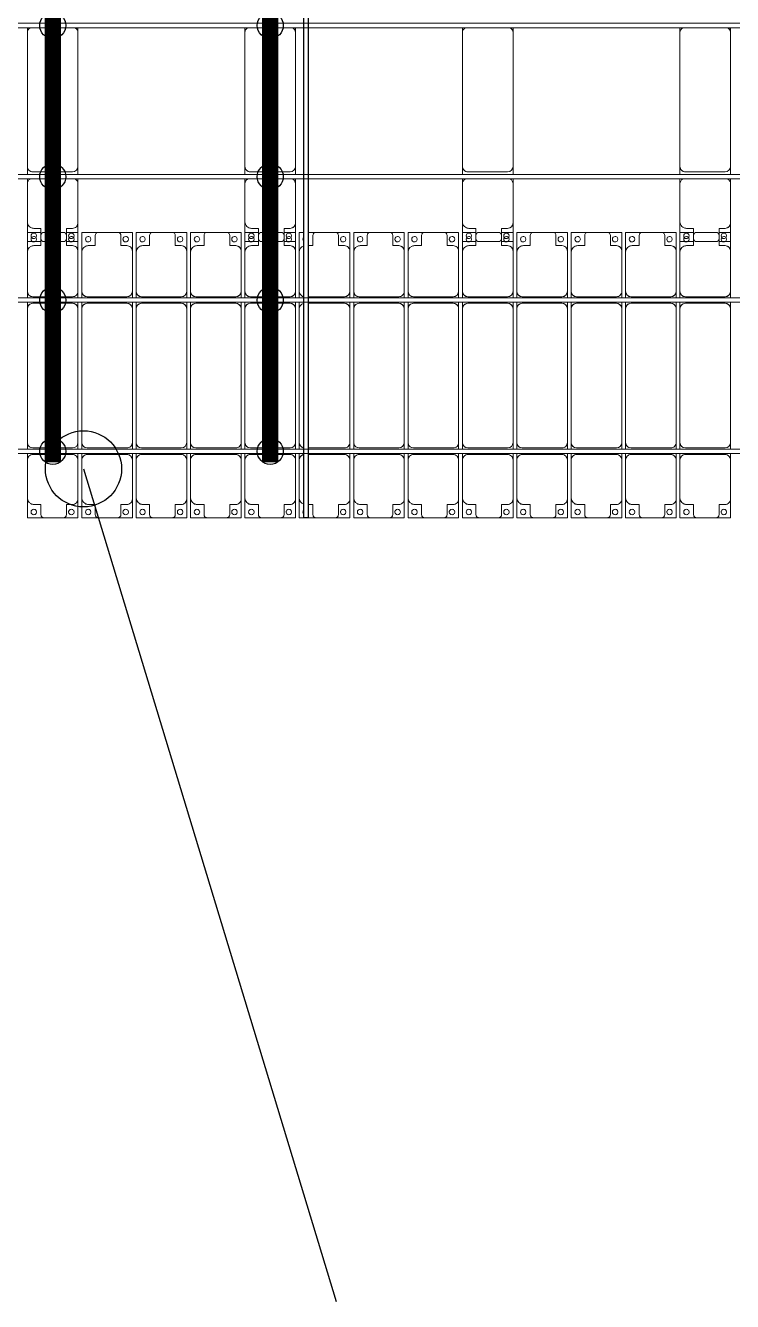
# Model space of a CAD drawing. Header units: millimetres. Extents: x -178706 to 107777, y -87310 to 933.
# Drawn here: x -67141 to -60641, y -86992 to -75261 of the extents above; entities that cross this region are included whole.
import ezdxf

# ---------------------------------------------------------------- set-up
doc = ezdxf.new("R2010")
doc.units = ezdxf.units.MM
doc.layers.add('A-GENM', color=13, linetype='Continuous', lineweight=9)
doc.layers.add('S-BEAM', color=12, linetype='Continuous', lineweight=9)
for name, color, linetype in [('GC-BICH NEO', 6, 'Continuous'), ('GC-DAY NEO', 5, 'Continuous'), ('GC-HOP 40x60 GIA CUONG', 1, 'Continuous')]:
    doc.layers.add(name, color=color, linetype=linetype)

# ---------------------------------------------------------------- blocks, each defined once
blk = doc.blocks.new('Dải phao đi lại kèm đỡ invester - DẢI PHAO ĐI LẠI-19658-BỐ TRÍ KHUNG KẾT CẤU BÈ PIN 04')
at = {"layer": 'A-GENM', "color": 7}
for p, q in [((103758, 1312), (103882, 1312)), ((103758, 1130), (103758, 1312)), ((104088, 1312), (103912, 1312)), ((104118, 1312), (104223, 1312)), ((104223, 1312), (104223, 1140)), ((104258, 1312), (104412, 1312)), ((104258, 1130), (104258, 1312)), ((104588, 1312), (104412, 1312)), ((104588, 1312), (104723, 1312)), ((104723, 1312), (104723, 1140)), ((104758, 1312), (104912, 1312)), ((104758, 1130), (104758, 1312)), ((105088, 1312), (104912, 1312)), ((105088, 1312), (105223, 1312)), ((105223, 1312), (105223, 1140)), ((105258, 1312), (105412, 1312)), ((105258, 1130), (105258, 1312)), ((105588, 1312), (105412, 1312)), ((105588, 1312), (105723, 1312)), ((105723, 1312), (105723, 1140)), ((105758, 1312), (105882, 1312)), ((105758, 1130), (105758, 1312)), ((106088, 1312), (105912, 1312)), ((106118, 1312), (106223, 1312)), ((106223, 1312), (106223, 1140)), ((106258, 1312), (106300, 1312)), ((106258, 1130), (106258, 1312)), ((106340, 1312), (106412, 1312)), ((106588, 1312), (106412, 1312)), ((106588, 1312), (106723, 1312)), ((106723, 1312), (106723, 1140)), ((106758, 1312), (106912, 1312)), ((106758, 1130), (106758, 1312)), ((107088, 1312), (106912, 1312)), ((107088, 1312), (107223, 1312)), ((107223, 1312), (107223, 1140)), ((107258, 1312), (107412, 1312)), ((107258, 1130), (107258, 1312)), ((107588, 1312), (107412, 1312)), ((107588, 1312), (107723, 1312)), ((107723, 1312), (107723, 1140)), ((107758, 1312), (107882, 1312)), ((107758, 1130), (107758, 1312)), ((108088, 1312), (107912, 1312)), ((108118, 1312), (108223, 1312)), ((108223, 1312), (108223, 1140)), ((108258, 1312), (108412, 1312)), ((108258, 1130), (108258, 1312)), ((108588, 1312), (108412, 1312)), ((108588, 1312), (108723, 1312)), ((108723, 1312), (108723, 1140)), ((108758, 1312), (108912, 1312)), ((108758, 1130), (108758, 1312)), ((109088, 1312), (108912, 1312)), ((109088, 1312), (109223, 1312)), ((109223, 1312), (109223, 1140)), ((109258, 1312), (109412, 1312)), ((109258, 1130), (109258, 1312)), ((109588, 1312), (109412, 1312)), ((109588, 1312), (109723, 1312)), ((109723, 1312), (109723, 1140)), ((109758, 1312), (109882, 1312)), ((109758, 1130), (109758, 1312)), ((110088, 1312), (109912, 1312)), ((110118, 1312), (110223, 1312)), ((110223, 1312), (110223, 1140)), ((103882, 1190), (103818, 1190)), ((103882, 1282), (103882, 1190)), ((104118, 1190), (104118, 1282)), ((104173, 1190), (104118, 1190)), ((104382, 1190), (104318, 1190)), ((104382, 1282), (104382, 1190)), ((104618, 1190), (104618, 1282)), ((104673, 1190), (104618, 1190)), ((104882, 1190), (104818, 1190)), ((104882, 1282), (104882, 1190)), ((105118, 1190), (105118, 1282)), ((105173, 1190), (105118, 1190)), ((105382, 1190), (105318, 1190)), ((105382, 1282), (105382, 1190)), ((105618, 1190), (105618, 1282)), ((105673, 1190), (105618, 1190)), ((105882, 1190), (105818, 1190)), ((105882, 1282), (105882, 1190)), ((106118, 1190), (106118, 1282)), ((106173, 1190), (106118, 1190)), ((106382, 1190), (106340, 1190)), ((106382, 1282), (106382, 1190)), ((106618, 1190), (106618, 1282)), ((106673, 1190), (106618, 1190)), ((106882, 1190), (106818, 1190)), ((106882, 1282), (106882, 1190)), ((107118, 1190), (107118, 1282)), ((107173, 1190), (107118, 1190)), ((107382, 1190), (107318, 1190)), ((107382, 1282), (107382, 1190)), ((107618, 1190), (107618, 1282)), ((107673, 1190), (107618, 1190)), ((107882, 1190), (107818, 1190)), ((107882, 1282), (107882, 1190)), ((108118, 1190), (108118, 1282)), ((108173, 1190), (108118, 1190)), ((108382, 1190), (108318, 1190)), ((108382, 1282), (108382, 1190)), ((108618, 1190), (108618, 1282)), ((108673, 1190), (108618, 1190)), ((108882, 1190), (108818, 1190)), ((108882, 1282), (108882, 1190)), ((109118, 1190), (109118, 1282)), ((109173, 1190), (109118, 1190)), ((109382, 1190), (109318, 1190)), ((109382, 1282), (109382, 1190)), ((109618, 1190), (109618, 1282)), ((109673, 1190), (109618, 1190)), ((109882, 1190), (109818, 1190)), ((109882, 1282), (109882, 1190)), ((110118, 1190), (110118, 1282)), ((110173, 1190), (110118, 1190)), ((103758, 1130), (103758, 770)), ((104223, 770), (104223, 1140)), ((104258, 1130), (104258, 770)), ((104723, 770), (104723, 1140)), ((104758, 1130), (104758, 770)), ((105223, 770), (105223, 1140)), ((105258, 1130), (105258, 770)), ((105723, 770), (105723, 1140)), ((105758, 1130), (105758, 770)), ((106223, 770), (106223, 1140)), ((106258, 1130), (106258, 770)), ((106723, 770), (106723, 1140)), ((106758, 1130), (106758, 770)), ((107223, 770), (107223, 1140)), ((107258, 1130), (107258, 770)), ((107723, 770), (107723, 1140)), ((107758, 1130), (107758, 770)), ((108223, 770), (108223, 1140)), ((108258, 1130), (108258, 770)), ((108723, 770), (108723, 1140)), ((108758, 1130), (108758, 770)), ((109223, 770), (109223, 1140)), ((109258, 1130), (109258, 770)), ((109723, 770), (109723, 1140)), ((109758, 1130), (109758, 770)), ((110223, 770), (110223, 1140)), ((103758, 709), (103758, 770)), ((103808, 720), (104173, 720)), ((104223, 770), (104223, 709)), ((104258, 709), (104258, 770)), ((104308, 720), (104673, 720)), ((104723, 770), (104723, 709)), ((104758, 709), (104758, 770)), ((104808, 720), (105173, 720)), ((105223, 770), (105223, 709)), ((105258, 709), (105258, 770)), ((105308, 720), (105673, 720)), ((105723, 770), (105723, 709)), ((105758, 709), (105758, 770)), ((105808, 720), (106173, 720)), ((106223, 770), (106223, 709)), ((106258, 709), (106258, 770)), ((106340, 720), (106673, 720)), ((106723, 770), (106723, 709)), ((106758, 709), (106758, 770)), ((106808, 720), (107173, 720)), ((107223, 770), (107223, 709)), ((107258, 709), (107258, 770)), ((107308, 720), (107673, 720)), ((107723, 770), (107723, 709)), ((107758, 709), (107758, 770)), ((107808, 720), (108173, 720)), ((108223, 770), (108223, 709)), ((108258, 709), (108258, 770)), ((108308, 720), (108673, 720)), ((108723, 770), (108723, 709)), ((108758, 709), (108758, 770)), ((108808, 720), (109173, 720)), ((109223, 770), (109223, 709)), ((109258, 709), (109258, 770)), ((109308, 720), (109673, 720)), ((109723, 770), (109723, 709)), ((109758, 709), (109758, 770)), ((109808, 720), (110173, 720)), ((110223, 770), (110223, 709)), ((103758, 610), (103758, 669)), ((103758, 610), (103758, -620)), ((104173, 660), (103808, 660)), ((104223, 669), (104223, 610)), ((104223, -620), (104223, 610)), ((104258, 610), (104258, 669)), ((104258, 610), (104258, -620)), ((104673, 660), (104308, 660)), ((104723, 669), (104723, 610)), ((104723, -620), (104723, 610)), ((104758, 610), (104758, 669)), ((104758, 610), (104758, -620)), ((105173, 660), (104808, 660)), ((105223, 669), (105223, 610)), ((105223, -620), (105223, 610)), ((105258, 610), (105258, 669)), ((105258, 610), (105258, -620)), ((105673, 660), (105308, 660)), ((105723, 669), (105723, 610)), ((105723, -620), (105723, 610)), ((105758, 610), (105758, 669)), ((105758, 610), (105758, -620)), ((106173, 660), (105808, 660)), ((106223, 669), (106223, 610)), ((106223, -620), (106223, 610)), ((106258, 610), (106258, 669)), ((106258, 610), (106258, -620)), ((106673, 660), (106340, 660)), ((106723, 669), (106723, 610)), ((106723, -620), (106723, 610)), ((106758, 610), (106758, 669)), ((106758, 610), (106758, -620)), ((107173, 660), (106808, 660)), ((107223, 669), (107223, 610)), ((107223, -620), (107223, 610)), ((107258, 610), (107258, 669)), ((107258, 610), (107258, -620)), ((107673, 660), (107308, 660)), ((107723, 669), (107723, 610)), ((107723, -620), (107723, 610)), ((107758, 610), (107758, 669)), ((107758, 610), (107758, -620)), ((108173, 660), (107808, 660)), ((108223, 669), (108223, 610)), ((108223, -620), (108223, 610)), ((108258, 610), (108258, 669)), ((108258, 610), (108258, -620)), ((108673, 660), (108308, 660)), ((108723, 669), (108723, 610)), ((108723, -620), (108723, 610)), ((108758, 610), (108758, 669)), ((108758, 610), (108758, -620)), ((109173, 660), (108808, 660)), ((109223, 669), (109223, 610)), ((109223, -620), (109223, 610)), ((109258, 610), (109258, 669)), ((109258, 610), (109258, -620)), ((109673, 660), (109308, 660)), ((109723, 669), (109723, 610)), ((109723, -620), (109723, 610)), ((109758, 610), (109758, 669)), ((109758, 610), (109758, -620)), ((110173, 660), (109808, 660)), ((110223, 669), (110223, 610)), ((110223, -620), (110223, 610)), ((103758, -681), (103758, -620)), ((103808, -670), (104173, -670)), ((104223, -620), (104223, -681)), ((104258, -681), (104258, -620)), ((104308, -670), (104673, -670)), ((104723, -620), (104723, -681)), ((104758, -681), (104758, -620)), ((104808, -670), (105173, -670)), ((105223, -620), (105223, -681)), ((105258, -681), (105258, -620)), ((105308, -670), (105673, -670)), ((105723, -620), (105723, -681)), ((105758, -681), (105758, -620)), ((105808, -670), (106173, -670)), ((106223, -620), (106223, -681)), ((106258, -681), (106258, -620)), ((106340, -670), (106673, -670)), ((106723, -620), (106723, -681)), ((106758, -681), (106758, -620)), ((106808, -670), (107173, -670)), ((107223, -620), (107223, -681)), ((107258, -681), (107258, -620)), ((107308, -670), (107673, -670)), ((107723, -620), (107723, -681)), ((107758, -681), (107758, -620)), ((107808, -670), (108173, -670)), ((108223, -620), (108223, -681)), ((108258, -681), (108258, -620)), ((108308, -670), (108673, -670)), ((108723, -620), (108723, -681)), ((108758, -681), (108758, -620)), ((108808, -670), (109173, -670)), ((109223, -620), (109223, -681)), ((109258, -681), (109258, -620)), ((109308, -670), (109673, -670)), ((109723, -620), (109723, -681)), ((109758, -681), (109758, -620)), ((109808, -670), (110173, -670)), ((110223, -620), (110223, -681)), ((103758, -780), (103758, -721)), ((103758, -780), (103758, -1130)), ((104173, -730), (103808, -730)), ((104223, -721), (104223, -780)), ((104223, -1140), (104223, -780)), ((104258, -780), (104258, -721)), ((104258, -780), (104258, -1130)), ((104673, -730), (104308, -730)), ((104723, -721), (104723, -780)), ((104723, -1140), (104723, -780)), ((104758, -780), (104758, -721)), ((104758, -780), (104758, -1130)), ((105173, -730), (104808, -730)), ((105223, -721), (105223, -780)), ((105223, -1140), (105223, -780)), ((105258, -780), (105258, -721)), ((105258, -780), (105258, -1130)), ((105673, -730), (105308, -730)), ((105723, -721), (105723, -780)), ((105723, -1140), (105723, -780)), ((105758, -780), (105758, -721)), ((105758, -780), (105758, -1130)), ((106173, -730), (105808, -730)), ((106223, -721), (106223, -780)), ((106223, -1140), (106223, -780)), ((106258, -780), (106258, -721)), ((106258, -780), (106258, -1130)), ((106673, -730), (106340, -730)), ((106723, -721), (106723, -780)), ((106723, -1140), (106723, -780)), ((106758, -780), (106758, -721)), ((106758, -780), (106758, -1130)), ((107173, -730), (106808, -730)), ((107223, -721), (107223, -780)), ((107223, -1140), (107223, -780)), ((107258, -780), (107258, -721)), ((107258, -780), (107258, -1130)), ((107673, -730), (107308, -730)), ((107723, -721), (107723, -780)), ((107723, -1140), (107723, -780)), ((107758, -780), (107758, -721)), ((107758, -780), (107758, -1130)), ((108173, -730), (107808, -730)), ((108223, -721), (108223, -780)), ((108223, -1140), (108223, -780)), ((108258, -780), (108258, -721)), ((108258, -780), (108258, -1130)), ((108673, -730), (108308, -730)), ((108723, -721), (108723, -780)), ((108723, -1140), (108723, -780)), ((108758, -780), (108758, -721)), ((108758, -780), (108758, -1130)), ((109173, -730), (108808, -730)), ((109223, -721), (109223, -780)), ((109223, -1140), (109223, -780)), ((109258, -780), (109258, -721)), ((109258, -780), (109258, -1130)), ((109673, -730), (109308, -730)), ((109723, -721), (109723, -780)), ((109723, -1140), (109723, -780)), ((109758, -780), (109758, -721)), ((109758, -780), (109758, -1130)), ((110173, -730), (109808, -730)), ((110223, -721), (110223, -780)), ((110223, -1140), (110223, -780)), ((103758, -1312), (103758, -1130)), ((104223, -1140), (104223, -1312)), ((104258, -1312), (104258, -1130)), ((104723, -1140), (104723, -1312)), ((104758, -1312), (104758, -1130)), ((105223, -1140), (105223, -1312)), ((105258, -1312), (105258, -1130)), ((105723, -1140), (105723, -1312)), ((105758, -1312), (105758, -1130)), ((106223, -1140), (106223, -1312)), ((106258, -1312), (106258, -1130)), ((106723, -1140), (106723, -1312)), ((106758, -1312), (106758, -1130)), ((107223, -1140), (107223, -1312)), ((107258, -1312), (107258, -1130)), ((107723, -1140), (107723, -1312)), ((107758, -1312), (107758, -1130)), ((108223, -1140), (108223, -1312)), ((108258, -1312), (108258, -1130)), ((108723, -1140), (108723, -1312)), ((108758, -1312), (108758, -1130)), ((109223, -1140), (109223, -1312)), ((109258, -1312), (109258, -1130)), ((109723, -1140), (109723, -1312)), ((109758, -1312), (109758, -1130)), ((110223, -1140), (110223, -1312)), ((103818, -1190), (103882, -1190)), ((103882, -1190), (103882, -1282)), ((104118, -1282), (104118, -1190)), ((104118, -1190), (104173, -1190)), ((104318, -1190), (104382, -1190)), ((104382, -1190), (104382, -1282)), ((104618, -1282), (104618, -1190)), ((104618, -1190), (104673, -1190)), ((104818, -1190), (104882, -1190)), ((104882, -1190), (104882, -1282)), ((105118, -1282), (105118, -1190)), ((105118, -1190), (105173, -1190)), ((105318, -1190), (105382, -1190)), ((105382, -1190), (105382, -1282)), ((105618, -1282), (105618, -1190)), ((105618, -1190), (105673, -1190)), ((105818, -1190), (105882, -1190)), ((105882, -1190), (105882, -1282)), ((106118, -1282), (106118, -1190)), ((106118, -1190), (106173, -1190)), ((106340, -1190), (106382, -1190)), ((106382, -1190), (106382, -1282)), ((106618, -1282), (106618, -1190)), ((106618, -1190), (106673, -1190)), ((106818, -1190), (106882, -1190)), ((106882, -1190), (106882, -1282)), ((107118, -1282), (107118, -1190)), ((107118, -1190), (107173, -1190)), ((107318, -1190), (107382, -1190)), ((107382, -1190), (107382, -1282)), ((107618, -1282), (107618, -1190)), ((107618, -1190), (107673, -1190)), ((107818, -1190), (107882, -1190)), ((107882, -1190), (107882, -1282)), ((108118, -1282), (108118, -1190)), ((108118, -1190), (108173, -1190)), ((108318, -1190), (108382, -1190)), ((108382, -1190), (108382, -1282)), ((108618, -1282), (108618, -1190)), ((108618, -1190), (108673, -1190)), ((108818, -1190), (108882, -1190)), ((108882, -1190), (108882, -1282)), ((109118, -1282), (109118, -1190)), ((109118, -1190), (109173, -1190)), ((109318, -1190), (109382, -1190)), ((109382, -1190), (109382, -1282)), ((109618, -1282), (109618, -1190)), ((109618, -1190), (109673, -1190)), ((109818, -1190), (109882, -1190)), ((109882, -1190), (109882, -1282)), ((110118, -1282), (110118, -1190)), ((110118, -1190), (110173, -1190)), ((103912, -1312), (103758, -1312)), ((103912, -1312), (104088, -1312)), ((104223, -1312), (104088, -1312)), ((104412, -1312), (104258, -1312)), ((104412, -1312), (104588, -1312)), ((104723, -1312), (104588, -1312)), ((104912, -1312), (104758, -1312)), ((104912, -1312), (105088, -1312)), ((105223, -1312), (105088, -1312)), ((105412, -1312), (105258, -1312)), ((105412, -1312), (105588, -1312)), ((105723, -1312), (105588, -1312)), ((105912, -1312), (105758, -1312)), ((105912, -1312), (106088, -1312)), ((106223, -1312), (106088, -1312)), ((106300, -1312), (106258, -1312)), ((106412, -1312), (106340, -1312)), ((106412, -1312), (106588, -1312)), ((106723, -1312), (106588, -1312)), ((106912, -1312), (106758, -1312)), ((106912, -1312), (107088, -1312)), ((107223, -1312), (107088, -1312)), ((107412, -1312), (107258, -1312)), ((107412, -1312), (107588, -1312)), ((107723, -1312), (107588, -1312)), ((107912, -1312), (107758, -1312)), ((107912, -1312), (108088, -1312)), ((108223, -1312), (108088, -1312)), ((108412, -1312), (108258, -1312)), ((108412, -1312), (108588, -1312)), ((108723, -1312), (108588, -1312)), ((108912, -1312), (108758, -1312)), ((108912, -1312), (109088, -1312)), ((109223, -1312), (109088, -1312)), ((109412, -1312), (109258, -1312)), ((109412, -1312), (109588, -1312)), ((109723, -1312), (109588, -1312)), ((109912, -1312), (109758, -1312)), ((109912, -1312), (110088, -1312)), ((110223, -1312), (110088, -1312))]:
    blk.add_line(p, q, dxfattribs=at)
for centre, radius, start, end in [((103912, 1282), 30, 90, 180), ((104088, 1282), 30, 0, 90), ((104412, 1282), 30, 90, 180), ((104412, 1282), 30, 90, 150), ((104588, 1282), 30, 360, 90), ((104588, 1282), 30, 30, 90), ((104912, 1282), 30, 90, 180), ((104912, 1282), 30, 90, 150), ((105088, 1282), 30, 360, 90), ((105088, 1282), 30, 30, 90), ((105412, 1282), 30, 90, 180), ((105412, 1282), 30, 90, 150), ((105588, 1282), 30, 0, 90), ((105588, 1282), 30, 30, 90), ((105912, 1282), 30, 90, 180), ((106088, 1282), 30, 0, 90), ((106412, 1282), 30, 90, 180), ((106412, 1282), 30, 90, 150), ((106588, 1282), 30, 360, 90), ((106588, 1282), 30, 30, 90), ((106912, 1282), 30, 90, 180), ((106912, 1282), 30, 90, 150), ((107088, 1282), 30, 0, 90), ((107088, 1282), 30, 30, 90), ((107412, 1282), 30, 90, 180), ((107412, 1282), 30, 90, 150), ((107588, 1282), 30, 360, 90), ((107588, 1282), 30, 30, 90), ((107912, 1282), 30, 90, 180), ((108088, 1282), 30, 0, 90), ((108412, 1282), 30, 90, 180), ((108412, 1282), 30, 90, 150), ((108588, 1282), 30, 360, 90), ((108588, 1282), 30, 30, 90), ((108912, 1282), 30, 90, 180), ((108912, 1282), 30, 90, 150), ((109088, 1282), 30, 360, 90), ((109088, 1282), 30, 30, 90), ((109412, 1282), 30, 90, 180), ((109412, 1282), 30, 90, 150), ((109588, 1282), 30, 0, 90), ((109588, 1282), 30, 30, 90), ((109912, 1282), 30, 90, 180), ((110088, 1282), 30, 0, 90), ((103818, 1130), 60, 90, 180), ((103818, 1130), 60, 90, 120), ((103817, 1249), 25, 90, 270), ((103817, 1249), 25, 270, 90), ((104162, 1249), 25, 90, 270), ((104162, 1249), 25, 270, 90), ((104173, 1140), 50, 0, 90), ((104173, 1140), 50, 45, 90), ((104318, 1130), 60, 90, 180), ((104318, 1130), 60, 90, 120), ((104317, 1249), 25, 90, 270), ((104317, 1249), 25, 270, 90), ((104662, 1249), 25, 90, 270), ((104662, 1249), 25, 180, 195), ((104662, 1249), 25, 270, 90), ((104673, 1140), 50, 360, 90), ((104673, 1140), 50, 45, 90), ((104818, 1130), 60, 90, 180), ((104818, 1130), 60, 90, 120), ((104817, 1249), 25, 90, 270), ((104817, 1249), 25, 270, 90), ((105162, 1249), 25, 90, 270), ((105162, 1249), 25, 180, 195), ((105162, 1249), 25, 270, 90), ((105173, 1140), 50, 0, 90), ((105173, 1140), 50, 45, 90), ((105318, 1130), 60, 90, 180), ((105318, 1130), 60, 90, 120), ((105317, 1249), 25, 90, 270), ((105317, 1249), 25, 270, 90), ((105662, 1249), 25, 90, 270), ((105662, 1249), 25, 180, 195), ((105662, 1249), 25, 270, 90), ((105673, 1140), 50, 0, 90), ((105673, 1140), 50, 45, 90), ((105818, 1130), 60, 90, 180), ((105818, 1130), 60, 90, 120), ((105817, 1249), 25, 90, 270), ((105817, 1249), 25, 270, 90), ((106162, 1249), 25, 90, 270), ((106162, 1249), 25, 270, 90), ((106173, 1140), 50, 0, 90), ((106173, 1140), 50, 45, 90), ((106318, 1130), 60, 107.9967, 180), ((106318, 1130), 60, 107.9967, 120), ((106317, 1249), 25, 135, 225), ((106317, 1249), 25, 345, 15), ((106662, 1249), 25, 90, 270), ((106662, 1249), 25, 180, 195), ((106662, 1249), 25, 270, 90), ((106673, 1140), 50, 360, 90), ((106673, 1140), 50, 45, 90), ((106818, 1130), 60, 90, 180), ((106818, 1130), 60, 90, 120), ((106817, 1249), 25, 90, 270), ((106817, 1249), 25, 270, 90), ((107162, 1249), 25, 90, 270), ((107162, 1249), 25, 180, 195), ((107162, 1249), 25, 270, 90), ((107173, 1140), 50, 0, 90), ((107173, 1140), 50, 45, 90), ((107318, 1130), 60, 90, 180), ((107318, 1130), 60, 90, 120), ((107317, 1249), 25, 90, 270), ((107317, 1249), 25, 270, 90), ((107662, 1249), 25, 90, 270), ((107662, 1249), 25, 180, 195), ((107662, 1249), 25, 270, 90), ((107673, 1140), 50, 360, 90), ((107673, 1140), 50, 45, 90), ((107818, 1130), 60, 90, 180), ((107818, 1130), 60, 90, 120), ((107817, 1249), 25, 90, 270), ((107817, 1249), 25, 270, 90), ((108162, 1249), 25, 90, 270), ((108162, 1249), 25, 270, 90), ((108173, 1140), 50, 0, 90), ((108173, 1140), 50, 45, 90), ((108318, 1130), 60, 90, 180), ((108318, 1130), 60, 90, 120), ((108317, 1249), 25, 90, 270), ((108317, 1249), 25, 270, 90), ((108662, 1249), 25, 90, 270), ((108662, 1249), 25, 180, 195), ((108662, 1249), 25, 270, 90), ((108673, 1140), 50, 360, 90), ((108673, 1140), 50, 45, 90), ((108818, 1130), 60, 90, 180), ((108818, 1130), 60, 90, 120), ((108817, 1249), 25, 90, 270), ((108817, 1249), 25, 270, 90), ((109162, 1249), 25, 90, 270), ((109162, 1249), 25, 180, 195), ((109162, 1249), 25, 270, 90), ((109173, 1140), 50, 0, 90), ((109173, 1140), 50, 45, 90), ((109318, 1130), 60, 90, 180), ((109318, 1130), 60, 90, 120), ((109317, 1249), 25, 90, 270), ((109317, 1249), 25, 270, 90), ((109662, 1249), 25, 90, 270), ((109662, 1249), 25, 180, 195), ((109662, 1249), 25, 270, 90), ((109673, 1140), 50, 0, 90), ((109673, 1140), 50, 45, 90), ((109818, 1130), 60, 90, 180), ((109818, 1130), 60, 90, 117.355), ((109817, 1249), 25, 90, 270), ((109817, 1249), 25, 270, 90), ((110162, 1249), 25, 90, 270), ((110162, 1249), 25, 270, 90), ((110173, 1140), 50, 0, 90), ((110173, 1140), 50, 45, 90), ((103808, 770), 50, 180, 270), ((103808, 770), 50, 225, 270), ((104173, 770), 50, 270, 0), ((104173, 770), 50, 270, 315), ((104308, 770), 50, 180, 270), ((104308, 770), 50, 225, 270), ((104673, 770), 50, 270, 360), ((104673, 770), 50, 270, 315), ((104808, 770), 50, 180, 270), ((104808, 770), 50, 225, 270), ((105173, 770), 50, 270, 0), ((105173, 770), 50, 270, 315), ((105308, 770), 50, 180, 270), ((105308, 770), 50, 225, 270), ((105673, 770), 50, 270, 360), ((105673, 770), 50, 270, 315), ((105808, 770), 50, 180, 270), ((105808, 770), 50, 225, 270), ((106173, 770), 50, 270, 360), ((106173, 770), 50, 270, 315), ((106308, 770), 50, 180, 255), ((106308, 770), 50, 225, 255), ((106673, 770), 50, 270, 360), ((106673, 770), 50, 270, 315), ((106808, 770), 50, 180, 270), ((106808, 770), 50, 225, 270), ((107173, 770), 50, 270, 0), ((107173, 770), 50, 270, 315), ((107308, 770), 50, 180, 270), ((107308, 770), 50, 225, 270), ((107673, 770), 50, 270, 360), ((107673, 770), 50, 270, 315), ((107808, 770), 50, 180, 270), ((107808, 770), 50, 225, 270), ((108173, 770), 50, 270, 360), ((108173, 770), 50, 270, 315), ((108308, 770), 50, 180, 270), ((108308, 770), 50, 225, 270), ((108673, 770), 50, 270, 360), ((108673, 770), 50, 270, 315), ((108808, 770), 50, 180, 270), ((108808, 770), 50, 225, 270), ((109173, 770), 50, 270, 0), ((109173, 770), 50, 270, 315), ((109308, 770), 50, 180, 270), ((109308, 770), 50, 225, 270), ((109673, 770), 50, 270, 360), ((109673, 770), 50, 270, 315), ((109808, 770), 50, 180, 270), ((109808, 770), 50, 225, 270), ((110173, 770), 50, 270, 360), ((110173, 770), 50, 270, 315), ((103808, 610), 50, 90, 180), ((103808, 610), 50, 105, 180), ((104173, 610), 50, 0, 90), ((104173, 610), 50, 15, 90), ((104308, 610), 50, 90, 180), ((104308, 610), 50, 105, 180), ((104673, 610), 50, 360, 90), ((104673, 610), 50, 15, 90), ((104808, 610), 50, 90, 180), ((104808, 610), 50, 105, 180), ((105173, 610), 50, 0, 90), ((105173, 610), 50, 15, 90), ((105308, 610), 50, 90, 180), ((105308, 610), 50, 105, 180), ((105673, 610), 50, 0, 90), ((105673, 610), 50, 15, 90), ((105808, 610), 50, 90, 180), ((105808, 610), 50, 105, 180), ((106173, 610), 50, 0, 90), ((106173, 610), 50, 15, 90), ((106308, 610), 50, 105, 180), ((106308, 610), 50, 105, 180), ((106673, 610), 50, 0, 90), ((106673, 610), 50, 15, 90), ((106808, 610), 50, 90, 180), ((106808, 610), 50, 105, 180), ((107173, 610), 50, 0, 90), ((107173, 610), 50, 15, 90), ((107308, 610), 50, 90, 180), ((107308, 610), 50, 105, 180), ((107673, 610), 50, 360, 90), ((107673, 610), 50, 15, 90), ((107808, 610), 50, 90, 180), ((107808, 610), 50, 105, 180), ((108173, 610), 50, 0, 90), ((108173, 610), 50, 15, 90), ((108308, 610), 50, 90, 180), ((108308, 610), 50, 105, 180), ((108673, 610), 50, 0, 90), ((108673, 610), 50, 15, 90), ((108808, 610), 50, 90, 180), ((108808, 610), 50, 105, 180), ((109173, 610), 50, 0, 90), ((109173, 610), 50, 15, 90), ((109308, 610), 50, 90, 180), ((109308, 610), 50, 105, 180), ((109673, 610), 50, 360, 90), ((109673, 610), 50, 15, 90), ((109808, 610), 50, 90, 180), ((109808, 610), 50, 105, 180), ((110173, 610), 50, 0, 90), ((110173, 610), 50, 15, 90), ((103808, -620), 50, 180, 270), ((103808, -620), 50, 195, 270), ((104173, -620), 50, 270, 360), ((104173, -620), 50, 270, 360), ((104308, -620), 50, 180, 270), ((104308, -620), 50, 195, 270), ((104673, -620), 50, 270, 0), ((104673, -620), 50, 270, 0), ((104808, -620), 50, 180, 270), ((104808, -620), 50, 195, 270), ((105173, -620), 50, 270, 360), ((105173, -620), 50, 270, 360), ((105308, -620), 50, 180, 270), ((105308, -620), 50, 195, 270), ((105673, -620), 50, 270, 0), ((105673, -620), 50, 270, 0), ((105808, -620), 50, 180, 270), ((105808, -620), 50, 195, 270), ((106173, -620), 50, 270, 360), ((106173, -620), 50, 270, 360), ((106308, -620), 50, 180, 255), ((106308, -620), 50, 195, 255), ((106673, -620), 50, 270, 0), ((106673, -620), 50, 270, 0), ((106808, -620), 50, 180, 270), ((106808, -620), 50, 195, 270), ((107173, -620), 50, 270, 360), ((107173, -620), 50, 270, 360), ((107308, -620), 50, 180, 270), ((107308, -620), 50, 195, 270), ((107673, -620), 50, 270, 0), ((107673, -620), 50, 270, 0), ((107808, -620), 50, 180, 270), ((107808, -620), 50, 195, 270), ((108173, -620), 50, 270, 360), ((108173, -620), 50, 270, 360), ((108308, -620), 50, 180, 270), ((108308, -620), 50, 195, 270), ((108673, -620), 50, 270, 0), ((108673, -620), 50, 270, 0), ((108808, -620), 50, 180, 270), ((108808, -620), 50, 195, 270), ((109173, -620), 50, 270, 360), ((109173, -620), 50, 270, 360), ((109308, -620), 50, 180, 270), ((109308, -620), 50, 195, 270), ((109673, -620), 50, 270, 0), ((109673, -620), 50, 270, 0), ((109808, -620), 50, 180, 270), ((109808, -620), 50, 195, 270), ((110173, -620), 50, 270, 360), ((110173, -620), 50, 270, 360), ((103808, -780), 50, 90, 180), ((103808, -780), 50, 90, 135), ((104173, -780), 50, 0, 90), ((104173, -780), 50, 45, 90), ((104308, -780), 50, 90, 180), ((104308, -780), 50, 90, 135), ((104673, -780), 50, 0, 90), ((104673, -780), 50, 45, 90), ((104808, -780), 50, 90, 180), ((104808, -780), 50, 90, 135), ((105173, -780), 50, 0, 90), ((105173, -780), 50, 45, 90), ((105308, -780), 50, 90, 180), ((105308, -780), 50, 90, 135), ((105673, -780), 50, 0, 90), ((105673, -780), 50, 45, 90), ((105808, -780), 50, 90, 180), ((105808, -780), 50, 90, 135), ((106173, -780), 50, 360, 90), ((106173, -780), 50, 45, 90), ((106308, -780), 50, 105, 180), ((106308, -780), 50, 105, 135), ((106673, -780), 50, 0, 90), ((106673, -780), 50, 45, 90), ((106808, -780), 50, 90, 180), ((106808, -780), 50, 90, 135), ((107173, -780), 50, 0, 90), ((107173, -780), 50, 45, 90), ((107308, -780), 50, 90, 180), ((107308, -780), 50, 90, 135), ((107673, -780), 50, 0, 90), ((107673, -780), 50, 45, 90), ((107808, -780), 50, 90, 180), ((107808, -780), 50, 90, 135), ((108173, -780), 50, 360, 90), ((108173, -780), 50, 45, 90), ((108308, -780), 50, 90, 180), ((108308, -780), 50, 90, 135), ((108673, -780), 50, 0, 90), ((108673, -780), 50, 45, 90), ((108808, -780), 50, 90, 180), ((108808, -780), 50, 90, 135), ((109173, -780), 50, 0, 90), ((109173, -780), 50, 45, 90), ((109308, -780), 50, 90, 180), ((109308, -780), 50, 90, 135), ((109673, -780), 50, 0, 90), ((109673, -780), 50, 45, 90), ((109808, -780), 50, 90, 180), ((109808, -780), 50, 90, 135), ((110173, -780), 50, 0, 90), ((110173, -780), 50, 45, 90), ((103818, -1130), 60, 180, 270), ((104173, -1140), 50, 270, 360), ((104318, -1130), 60, 180, 270), ((104673, -1140), 50, 270, 0), ((104818, -1130), 60, 180, 270), ((105173, -1140), 50, 270, 360), ((105318, -1130), 60, 180, 270), ((105673, -1140), 50, 270, 0), ((105818, -1130), 60, 180, 270), ((106173, -1140), 50, 270, 360), ((106318, -1130), 60, 180, 252.0033), ((106673, -1140), 50, 270, 0), ((106818, -1130), 60, 180, 270), ((107173, -1140), 50, 270, 0), ((107318, -1130), 60, 180, 270), ((107673, -1140), 50, 270, 0), ((107818, -1130), 60, 180, 270), ((108173, -1140), 50, 270, 0), ((108318, -1130), 60, 180, 270), ((108673, -1140), 50, 270, 0), ((108818, -1130), 60, 180, 270), ((109173, -1140), 50, 270, 0), ((109318, -1130), 60, 180, 270), ((109673, -1140), 50, 270, 0), ((109818, -1130), 60, 180, 270), ((110173, -1140), 50, 270, 0), ((103818, -1130), 60, 240, 270), ((103817, -1259), 25, 90, 270), ((103817, -1259), 25, 270, 90), ((103912, -1282), 30, 180, 270), ((104088, -1282), 30, 270, 0), ((104162, -1259), 25, 90, 270), ((104162, -1259), 25, 165, 180), ((104162, -1259), 25, 270, 90), ((104173, -1140), 50, 270, 315), ((104318, -1130), 60, 240, 270), ((104317, -1259), 25, 90, 270), ((104317, -1259), 25, 270, 90), ((104412, -1282), 30, 180, 270), ((104588, -1282), 30, 270, 0), ((104662, -1259), 25, 90, 270), ((104662, -1259), 25, 165, 180), ((104662, -1259), 25, 270, 90), ((104673, -1140), 50, 270, 315), ((104818, -1130), 60, 240, 270), ((104817, -1259), 25, 90, 270), ((104817, -1259), 25, 270, 90), ((104912, -1282), 30, 180, 270), ((105088, -1282), 30, 270, 0), ((105162, -1259), 25, 90, 270), ((105162, -1259), 25, 165, 180), ((105162, -1259), 25, 270, 90), ((105173, -1140), 50, 270, 315), ((105318, -1130), 60, 240, 270), ((105317, -1259), 25, 90, 270), ((105317, -1259), 25, 270, 90), ((105412, -1282), 30, 180, 270), ((105588, -1282), 30, 270, 0), ((105662, -1259), 25, 90, 270), ((105662, -1259), 25, 165, 180), ((105662, -1259), 25, 270, 90), ((105673, -1140), 50, 270, 315), ((105818, -1130), 60, 240, 270), ((105817, -1259), 25, 90, 270), ((105817, -1259), 25, 270, 90), ((105912, -1282), 30, 180, 270), ((106088, -1282), 30, 270, 0), ((106162, -1259), 25, 90, 270), ((106162, -1259), 25, 165, 180), ((106162, -1259), 25, 270, 90), ((106173, -1140), 50, 270, 315), ((106318, -1130), 60, 240, 252.0033), ((106317, -1259), 25, 135, 225), ((106317, -1259), 25, 345, 15), ((106412, -1282), 30, 180, 270), ((106588, -1282), 30, 270, 0), ((106662, -1259), 25, 90, 270), ((106662, -1259), 25, 165, 180), ((106662, -1259), 25, 270, 90), ((106673, -1140), 50, 270, 315), ((106818, -1130), 60, 240, 270), ((106817, -1259), 25, 90, 270), ((106817, -1259), 25, 270, 90), ((106912, -1282), 30, 180, 270), ((107088, -1282), 30, 270, 0), ((107162, -1259), 25, 90, 270), ((107162, -1259), 25, 165, 180), ((107162, -1259), 25, 270, 90), ((107173, -1140), 50, 270, 315), ((107318, -1130), 60, 240, 270), ((107317, -1259), 25, 90, 270), ((107317, -1259), 25, 270, 90), ((107412, -1282), 30, 180, 270), ((107588, -1282), 30, 270, 360), ((107662, -1259), 25, 90, 270), ((107662, -1259), 25, 165, 180), ((107662, -1259), 25, 270, 90), ((107673, -1140), 50, 270, 315), ((107818, -1130), 60, 240, 270), ((107817, -1259), 25, 90, 270), ((107817, -1259), 25, 270, 90), ((107912, -1282), 30, 180, 270), ((108088, -1282), 30, 270, 0), ((108162, -1259), 25, 90, 270), ((108162, -1259), 25, 165, 180), ((108162, -1259), 25, 270, 90), ((108173, -1140), 50, 270, 315), ((108318, -1130), 60, 240, 270), ((108317, -1259), 25, 90, 270), ((108317, -1259), 25, 270, 90), ((108412, -1282), 30, 180, 270), ((108588, -1282), 30, 270, 0), ((108662, -1259), 25, 90, 270), ((108662, -1259), 25, 165, 180), ((108662, -1259), 25, 270, 90), ((108673, -1140), 50, 270, 315), ((108818, -1130), 60, 240, 270), ((108817, -1259), 25, 90, 270), ((108817, -1259), 25, 270, 90), ((108912, -1282), 30, 180, 270), ((109088, -1282), 30, 270, 360), ((109162, -1259), 25, 90, 270), ((109162, -1259), 25, 165, 180), ((109162, -1259), 25, 270, 90), ((109173, -1140), 50, 270, 315), ((109318, -1130), 60, 240, 270), ((109317, -1259), 25, 90, 270), ((109317, -1259), 25, 270, 90), ((109412, -1282), 30, 180, 270), ((109588, -1282), 30, 270, 0), ((109662, -1259), 25, 90, 270), ((109662, -1259), 25, 165, 180), ((109662, -1259), 25, 270, 90), ((109673, -1140), 50, 270, 315), ((109818, -1130), 60, 240, 270), ((109817, -1259), 25, 90, 270), ((109817, -1259), 25, 270, 90), ((109912, -1282), 30, 180, 270), ((110088, -1282), 30, 270, 0), ((110162, -1259), 25, 90, 270), ((110162, -1259), 25, 165, 180), ((110162, -1259), 25, 270, 90), ((110173, -1140), 50, 270, 315), ((103912, -1282), 30, 210, 270), ((104088, -1282), 30, 270, 330), ((104412, -1282), 30, 210, 270), ((104588, -1282), 30, 270, 330), ((104912, -1282), 30, 210, 270), ((105088, -1282), 30, 270, 330), ((105412, -1282), 30, 210, 270), ((105588, -1282), 30, 270, 330), ((105912, -1282), 30, 210, 270), ((106088, -1282), 30, 270, 330), ((106412, -1282), 30, 210, 270), ((106588, -1282), 30, 270, 330), ((106912, -1282), 30, 210, 270), ((107088, -1282), 30, 270, 330), ((107412, -1282), 30, 210, 270), ((107588, -1282), 30, 270, 330), ((107912, -1282), 30, 210, 270), ((108088, -1282), 30, 270, 330), ((108412, -1282), 30, 210, 270), ((108588, -1282), 30, 270, 330), ((108912, -1282), 30, 210, 270), ((109088, -1282), 30, 270, 330), ((109412, -1282), 30, 210, 270), ((109588, -1282), 30, 270, 330), ((109912, -1282), 30, 210, 270), ((110088, -1282), 30, 270, 330)]:
    blk.add_arc(centre, radius, start, end, dxfattribs=at)
blk = doc.blocks.new('Dầm C52 - Dầm C52-22346-BỐ TRÍ KHUNG KẾT CẤU BÈ PIN 04')
at = {"layer": 'S-BEAM', "color": 1}
for p, q in [((-87623, 20), (87623, 20)), ((87623, -20), (-87623, -20))]:
    blk.add_line(p, q, dxfattribs=at)
blk = doc.blocks.new('Dai phao do pin - DẢI PHAO ĐỠ PIN-V52-BỐ TRÍ KHUNG KẾT CẤU BÈ PIN 04')
at = {"layer": 'A-GENM', "color": 7}
for p, q in [((-1312, 242), (-1130, 242)), ((-1312, 118), (-1312, 242)), ((-780, 242), (-1130, 242)), ((-780, 242), (-735, 242)), ((-695, 242), (-620, 242)), ((610, 242), (-620, 242)), ((610, 242), (655, 242)), ((-1190, 118), (-1282, 118)), ((-1190, 182), (-1190, 118)), ((-670, 192), (-670, -173)), ((-1312, 88), (-1312, -88)), ((-1312, -223), (-1312, -118)), ((-1140, -223), (-1312, -223)), ((-1282, -118), (-1190, -118)), ((-1190, -118), (-1190, -173)), ((-1140, -223), (-780, -223)), ((-735, -223), (-780, -223)), ((-620, -223), (-695, -223)), ((-620, -223), (610, -223)), ((655, -223), (610, -223))]:
    blk.add_line(p, q, dxfattribs=at)
for centre, radius, start, end in [((-1130, 182), 60, 90, 180), ((-780, 192), 50, 30, 90), ((-620, 192), 50, 90, 180), ((-620, 192), 50, 105, 180), ((610, 192), 50, 30, 90), ((610, 192), 50, 30, 90), ((-1282, 88), 30, 90, 180), ((-1259, 183), 25, 0, 180), ((-1259, 183), 25, 180, 0), ((-1130, 182), 60, 150, 180), ((-780, 192), 50, 30, 45), ((-1282, -88), 30, 180, 270), ((-1259, -162), 25, 0, 180), ((-1259, -162), 25, 180, 0), ((-1140, -173), 50, 180, 270), ((-1140, -173), 50, 180, 225), ((-780, -173), 50, 270, 332.0387), ((-780, -173), 50, 315, 332.0387), ((-620, -173), 50, 180, 270), ((-620, -173), 50, 180, 270), ((610, -173), 50, 270, 332.0355), ((610, -173), 50, 285.5729, 332.0355)]:
    blk.add_arc(centre, radius, start, end, dxfattribs=at)
blk = doc.blocks.new('Dai phao do pin - DẢI PHAO ĐỠ PIN-V53-BỐ TRÍ KHUNG KẾT CẤU BÈ PIN 04')
at = {"layer": 'A-GENM', "color": 7}
for p, q in [((-1312, 242), (-1130, 242)), ((-1312, 118), (-1312, 242)), ((-780, 242), (-1130, 242)), ((-780, 242), (-735, 242)), ((-695, 242), (-620, 242)), ((610, 242), (-620, 242)), ((610, 242), (655, 242)), ((-1190, 118), (-1282, 118)), ((-1190, 182), (-1190, 118)), ((-670, 192), (-670, -173)), ((-1312, 88), (-1312, -88)), ((-1312, -223), (-1312, -118)), ((-1140, -223), (-1312, -223)), ((-1282, -118), (-1190, -118)), ((-1190, -118), (-1190, -173)), ((-1140, -223), (-780, -223)), ((-735, -223), (-780, -223)), ((-620, -223), (-695, -223)), ((-620, -223), (610, -223)), ((655, -223), (610, -223))]:
    blk.add_line(p, q, dxfattribs=at)
for centre, radius, start, end in [((-1130, 182), 60, 90, 180), ((-780, 192), 50, 30, 90), ((-620, 192), 50, 90, 180), ((-620, 192), 50, 105, 180), ((610, 192), 50, 30, 90), ((610, 192), 50, 30, 90), ((-1282, 88), 30, 90, 180), ((-1259, 183), 25, 0, 180), ((-1259, 183), 25, 180, 0), ((-1130, 182), 60, 150, 180), ((-780, 192), 50, 30, 45), ((-1282, -88), 30, 180, 270), ((-1259, -162), 25, 0, 180), ((-1259, -162), 25, 180, 0), ((-1140, -173), 50, 180, 270), ((-1140, -173), 50, 180, 225), ((-780, -173), 50, 270, 330), ((-780, -173), 50, 315, 330), ((-620, -173), 50, 180, 270), ((-620, -173), 50, 180, 270), ((610, -173), 50, 270, 330), ((610, -173), 50, 285.5684, 330)]:
    blk.add_arc(centre, radius, start, end, dxfattribs=at)
blk = doc.blocks.new('Dai phao do pin - DẢI PHAO ĐỠ PIN-V54-BỐ TRÍ KHUNG KẾT CẤU BÈ PIN 04')
at = {"layer": 'A-GENM', "color": 7}
for p, q in [((-1312, 242), (-1130, 242)), ((-1312, 118), (-1312, 242)), ((-780, 242), (-1130, 242)), ((-780, 242), (-735, 242)), ((-695, 242), (-620, 242)), ((610, 242), (-620, 242)), ((610, 242), (655, 242)), ((-1190, 118), (-1282, 118)), ((-1190, 182), (-1190, 118)), ((-670, 192), (-670, -173)), ((-1312, 88), (-1312, -88)), ((-1312, -223), (-1312, -118)), ((-1140, -223), (-1312, -223)), ((-1282, -118), (-1190, -118)), ((-1190, -118), (-1190, -173)), ((-1140, -223), (-780, -223)), ((-735, -223), (-780, -223)), ((-620, -223), (-695, -223)), ((-620, -223), (610, -223)), ((655, -223), (610, -223))]:
    blk.add_line(p, q, dxfattribs=at)
for centre, radius, start, end in [((-1130, 182), 60, 90, 180), ((-780, 192), 50, 30, 90), ((-620, 192), 50, 90, 180), ((-620, 192), 50, 105, 180), ((610, 192), 50, 30, 90), ((610, 192), 50, 30, 90), ((-1282, 88), 30, 90, 180), ((-1259, 183), 25, 0, 180), ((-1259, 183), 25, 180, 0), ((-1130, 182), 60, 150, 180), ((-780, 192), 50, 30, 45), ((-1282, -88), 30, 180, 270), ((-1259, -162), 25, 0, 180), ((-1259, -162), 25, 180, 0), ((-1140, -173), 50, 180, 270), ((-1140, -173), 50, 180, 225), ((-780, -173), 50, 270, 330), ((-780, -173), 50, 315, 330), ((-620, -173), 50, 180, 270), ((-620, -173), 50, 180, 270), ((610, -173), 50, 270, 330), ((610, -173), 50, 285.5639, 330)]:
    blk.add_arc(centre, radius, start, end, dxfattribs=at)
blk = doc.blocks.new('Dai phao do pin - DẢI PHAO ĐỠ PIN-V55-BỐ TRÍ KHUNG KẾT CẤU BÈ PIN 04')
at = {"layer": 'A-GENM', "color": 7}
for p, q in [((-1312, 242), (-1130, 242)), ((-1312, 118), (-1312, 242)), ((-780, 242), (-1130, 242)), ((-780, 242), (-735, 242)), ((-695, 242), (-620, 242)), ((610, 242), (-620, 242)), ((610, 242), (655, 242)), ((-1190, 118), (-1282, 118)), ((-1190, 182), (-1190, 118)), ((-670, 192), (-670, -173)), ((-1312, 88), (-1312, -88)), ((-1312, -223), (-1312, -118)), ((-1140, -223), (-1312, -223)), ((-1282, -118), (-1190, -118)), ((-1190, -118), (-1190, -173)), ((-1140, -223), (-780, -223)), ((-735, -223), (-780, -223)), ((-620, -223), (-695, -223)), ((-620, -223), (610, -223)), ((655, -223), (610, -223))]:
    blk.add_line(p, q, dxfattribs=at)
for centre, radius, start, end in [((-1130, 182), 60, 90, 180), ((-780, 192), 50, 30, 90), ((-620, 192), 50, 90, 180), ((-620, 192), 50, 105, 180), ((610, 192), 50, 30, 90), ((610, 192), 50, 30, 90), ((-1282, 88), 30, 90, 180), ((-1259, 183), 25, 0, 180), ((-1259, 183), 25, 180, 0), ((-1130, 182), 60, 152.6454, 180), ((-780, 192), 50, 30, 45), ((-1282, -88), 30, 180, 270), ((-1259, -162), 25, 0, 180), ((-1259, -162), 25, 180, 0), ((-1140, -173), 50, 180, 270), ((-1140, -173), 50, 180, 225), ((-780, -173), 50, 270, 330), ((-780, -173), 50, 315, 330), ((-620, -173), 50, 180, 270), ((-620, -173), 50, 180, 270), ((610, -173), 50, 270, 330), ((610, -173), 50, 285.5593, 330)]:
    blk.add_arc(centre, radius, start, end, dxfattribs=at)
blk = doc.blocks.new('Dầm C52 - Hộp 40x60-15957-BỐ TRÍ KHUNG KẾT CẤU BÈ PIN 04')
at = {"layer": 'S-BEAM', "color": 3, "lineweight": 25}
for p, q in [((-37160, -20), (-37160, 20)), ((-37160, 20), (37160, 20)), ((37160, -20), (-37160, -20))]:
    blk.add_line(p, q, dxfattribs=at)
blk = doc.blocks.new('HOBANMONG_BEPIN 4_rvt-1-BỐ TRÍ KHUNG KẾT CẤU BÈ PIN 04')
at = {"layer": 'A-GENM', "color": 3, "lineweight": 25}
for name, p, rotation in [('Dai phao do pin - DẢI PHAO ĐỠ PIN-V52-BỐ TRÍ KHUNG KẾT CẤU BÈ PIN 04', (-66882, -75936), 90.00010434022407), ('Dai phao do pin - DẢI PHAO ĐỠ PIN-V53-BỐ TRÍ KHUNG KẾT CẤU BÈ PIN 04', (-64882, -75936), 90.00010434022407), ('Dai phao do pin - DẢI PHAO ĐỠ PIN-V54-BỐ TRÍ KHUNG KẾT CẤU BÈ PIN 04', (-62882, -75936), 90.00010434022407), ('Dai phao do pin - DẢI PHAO ĐỠ PIN-V55-BỐ TRÍ KHUNG KẾT CẤU BÈ PIN 04', (-60882, -75936), 90.00010434022407), ('Dải phao đi lại kèm đỡ invester - DẢI PHAO ĐI LẠI-19658-BỐ TRÍ KHUNG KẾT CẤU BÈ PIN 04', (-170882, -78475), 0.0001043351917741)]:
    blk.add_blockref(name, p, dxfattribs=dict(at, rotation=rotation))
at = {"layer": 'S-BEAM', "color": 3, "lineweight": 25}
for name, p, rotation in [('Dầm C52 - Hộp 40x60-15957-BỐ TRÍ KHUNG KẾT CẤU BÈ PIN 04', (-64562, -42627), 90.00010434022374), ('Dầm C52 - Dầm C52-22346-BỐ TRÍ KHUNG KẾT CẤU BÈ PIN 04', (-83799, -75261), 180.0001043386848), ('Dầm C52 - Dầm C52-22346-BỐ TRÍ KHUNG KẾT CẤU BÈ PIN 04', (-83795, -76651), 180.0001043386848), ('Dầm C52 - Dầm C52-22346-BỐ TRÍ KHUNG KẾT CẤU BÈ PIN 04', (-83792, -77786), 180.0001043386848), ('Dầm C52 - Dầm C52-22346-BỐ TRÍ KHUNG KẾT CẤU BÈ PIN 04', (-83788, -79176), 180.0001043351917)]:
    blk.add_blockref(name, p, dxfattribs=dict(at, rotation=rotation))

msp = doc.modelspace()

# ---------------------------------------------------------------- linework, layer by layer
at = {"layer": 'GC-BICH NEO'}
msp.add_circle((-66608, -79337), 350, dxfattribs=at)
at = {"layer": 'GC-DAY NEO'}
msp.add_line((-66608, -79337), (-64284, -86992), dxfattribs=at)
at = {"layer": 'GC-HOP 40x60 GIA CUONG', "const_width": 150}
for points in [[(-66891, -79276), (-66891, -64276)], [(-64891, -79276), (-64891, -64276)]]:
    msp.add_lwpolyline(points, dxfattribs=at)
at = {"layer": 'GC-HOP 40x60 GIA CUONG'}
for centre in [(-66891, -75261), (-64891, -75261), (-66891, -76651), (-64891, -76651), (-66891, -77786), (-64891, -77786), (-66891, -79176), (-64891, -79176)]:
    msp.add_circle(centre, 120, dxfattribs=at)

# ---------------------------------------------------------------- block references
at = {"lineweight": 5}
msp.add_blockref('HOBANMONG_BEPIN 4_rvt-1-BỐ TRÍ KHUNG KẾT CẤU BÈ PIN 04', (0, 0), dxfattribs=at)

doc.saveas('drawing.dxf')
